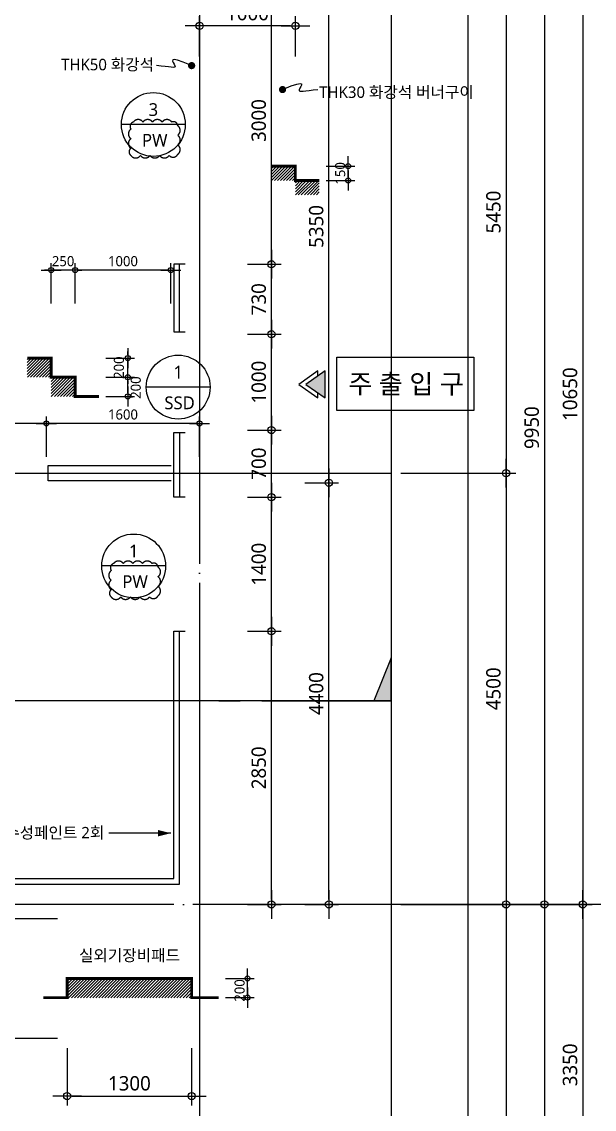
# Model space of a CAD drawing. Header units: millimetres. Extents: x 184384 to 428726, y 73696 to 101396.
# Drawn here: x 204480 to 210457, y 80074 to 91423 of the extents above; entities that cross this region are included whole.
import ezdxf
from ezdxf.enums import TextEntityAlignment as Align

# ---------------------------------------------------------------- set-up
doc = ezdxf.new("R2010")
doc.units = ezdxf.units.MM
doc.header["$LTSCALE"] = 100
doc.header["$MEASUREMENT"] = 0
doc.header["$PDSIZE"] = -10
doc.linetypes.add('ACAD_ISO03W100', pattern=[30, 12, -18])
doc.linetypes.add('CEN', pattern=[62, 60, -1, 0, -1])
doc.layers.get('0').update_dxf_attribs({"linetype": 'CONTINUOUS'})
doc.layers.get('DEFPOINTS').update_dxf_attribs({"color": 171, "linetype": 'CONTINUOUS'})
for name, color, linetype in [('BOX', 7, 'CONTINUOUS'), ('CEN(ST)', 1, 'CEN'), ('Center(AR)', 30, 'CEN'), ('INS', 251, 'CONTINUOUS'), ('LED', 7, 'CONTINUOUS'), ('NDIM', 7, 'CONTINUOUS'), ('SYM', 7, 'CONTINUOUS'), ('SYM(단차_HATCH)', 252, 'CONTINUOUS'), ('SYM(단차_LINE)', 2, 'CONTINUOUS'), ('TEXT(실명)', 3, 'CONTINUOUS'), ('TEXT-기입', 6, 'CONTINUOUS'), ('WALL-석고보드', 7, 'CONTINUOUS')]:
    doc.layers.add(name, color=color, linetype=linetype)
doc.layers.add('VE변경사항적용-20220616', color=10, linetype='CONTINUOUS', plot=False)
doc.styles.add('CGS', font='cgse', dxfattribs={"bigfont": 'cgs'})
doc.styles.add('나눔바른고딕', font='NanumBarunGothic.ttf')
doc.linetypes.add('BATTING', pattern='A,0.0001,-0.1,[134,ltypeshp.shx,S=0.1,R=0,X=-0.1,Y=0],-0.2,[134,ltypeshp.shx,S=0.1,R=180,X=0.1,Y=0],-0.1', length=0.4001)
doc.dimstyles.new('NDIM 1200', dxfattribs={"dimscale": 500, "dimtxt": 3, "dimasz": 1, "dimexe": 2, "dimexo": 2, "dimgap": 1, "dimtad": 1, "dimdec": 0, "dimdsep": 46, "dimtxsty": 'CGS', "dimblk": 'DOT0', "dimcen": 1, "dimdle": 8, "dimclrd": 2, "dimclre": 2, "dimclrt": 2, "dimadec": 0, "dimazin": 0, "dimtfac": 1, "dimtdec": 0, "dimtix": 1, "dimtmove": 2, "dimatfit": 3, "dimldrblk": 'DOT0', "dimfxl": 1, "dimtolj": 1, "dimtzin": 0, "dimlwd": -1, "dimlwe": -1, "dimarcsym": 0})

# ---------------------------------------------------------------- blocks, each defined once
blk = doc.blocks.new('A$C082266F1')
at = {"layer": 'SYM', "ltscale": 1000}
h = blk.add_hatch(color=256, dxfattribs=at)
h.dxf.hatch_style = 1
h.paths.add_polyline_path([(413, 420), (113, 210), (413, 0)])
blk.add_line((413, 0), (413, 420), dxfattribs=at)
blk.add_lwpolyline([(300, 341), (300, 420), (0, 210), (300, 0), (300, 79)], dxfattribs=at)
blk.add_lwpolyline([(413, 420), (113, 210), (413, 0)], close=True, dxfattribs=at)
blk = doc.blocks.new('DOT0')
blk.add_line((-3, 0), (3, 0))
at = {"color": 6}
blk.add_circle((0, 0), 0.75, dxfattribs=at)
blk = doc.blocks.new('*D31')
at = {"layer": 'DEFPOINTS', "color": 0, "ltscale": 0.4, "transparency": 16777216}
for p in [(207587, 89916), (207887, 89916), (207587, 89766)]:
    blk.add_point(p, dxfattribs=at)
at = {"layer": 'NDIM', "ltscale": 0.4, "transparency": 16777216}
for p, q in [((207657, 89916), (207957, 89916)), ((207887, 89801), (207887, 89881)), ((207657, 89766), (207957, 89766))]:
    blk.add_line(p, q, dxfattribs=at)
at = {"layer": 'NDIM', "ltscale": 0.4, "transparency": 16777216, "xscale": 35, "yscale": 35, "zscale": 35}
for p, rotation in [((207887, 89916), 90), ((207887, 89766), 270)]:
    blk.add_blockref('DOT0', p, dxfattribs=dict(at, rotation=rotation))
at = {"layer": 'NDIM', "ltscale": 0.4, "transparency": 16777216, "insert": (207805, 89841), "char_height": 105, "attachment_point": 5, "rotation": 90, "style": '나눔바른고딕'}
blk.add_mtext('\\A1;150', dxfattribs=at)
blk = doc.blocks.new('*D34')
at = {"layer": 'DEFPOINTS', "color": 0, "ltscale": 0.4, "transparency": 16777216}
for p in [(205287, 87713), (205587, 87713), (205287, 87513)]:
    blk.add_point(p, dxfattribs=at)
at = {"layer": 'NDIM', "ltscale": 0.4, "transparency": 16777216}
for p, q in [((205357, 87713), (205657, 87713)), ((205587, 87548), (205587, 87678)), ((205357, 87513), (205657, 87513))]:
    blk.add_line(p, q, dxfattribs=at)
at = {"layer": 'NDIM', "ltscale": 0.4, "transparency": 16777216, "xscale": 35, "yscale": 35, "zscale": 35}
for p, rotation in [((205587, 87713), 90), ((205587, 87513), 270)]:
    blk.add_blockref('DOT0', p, dxfattribs=dict(at, rotation=rotation))
at = {"layer": 'NDIM', "ltscale": 0.4, "transparency": 16777216, "insert": (205671, 87605), "char_height": 105, "attachment_point": 5, "rotation": 90, "style": '나눔바른고딕'}
blk.add_mtext('\\A1;200', dxfattribs=at)
blk = doc.blocks.new('*D35')
at = {"layer": 'DEFPOINTS', "color": 0, "ltscale": 0.4, "transparency": 16777216}
for p in [(205287, 87913), (205587, 87913), (205287, 87713)]:
    blk.add_point(p, dxfattribs=at)
at = {"layer": 'NDIM', "ltscale": 0.4, "transparency": 16777216}
for p, q in [((205587, 87948), (205587, 87983)), ((205357, 87913), (205657, 87913)), ((205587, 87713), (205587, 87913)), ((205357, 87713), (205657, 87713)), ((205587, 87678), (205587, 87643))]:
    blk.add_line(p, q, dxfattribs=at)
at = {"layer": 'NDIM', "ltscale": 0.4, "transparency": 16777216, "xscale": 35, "yscale": 35, "zscale": 35}
for p, rotation in [((205587, 87913), 270), ((205587, 87713), 90)]:
    blk.add_blockref('DOT0', p, dxfattribs=dict(at, rotation=rotation))
at = {"layer": 'NDIM', "ltscale": 0.4, "transparency": 16777216, "insert": (205495, 87813), "char_height": 105, "attachment_point": 5, "rotation": 90, "style": '나눔바른고딕'}
blk.add_mtext('\\A1;200', dxfattribs=at)
blk = doc.blocks.new('*D41')
at = {"layer": 'DEFPOINTS', "color": 0, "ltscale": 0.4, "transparency": 16777216}
for p in [(206737, 91892), (207087, 91892), (206737, 88892)]:
    blk.add_point(p, dxfattribs=at)
at = {"layer": 'NDIM', "ltscale": 0.4, "transparency": 16777216}
for p, q in [((206837, 91892), (207187, 91892)), ((207087, 88942), (207087, 91842)), ((206837, 88892), (207187, 88892))]:
    blk.add_line(p, q, dxfattribs=at)
at = {"layer": 'NDIM', "ltscale": 0.4, "transparency": 16777216, "xscale": 50, "yscale": 50, "zscale": 50}
for p, rotation in [((207087, 91892), 90), ((207087, 88892), 270)]:
    blk.add_blockref('DOT0', p, dxfattribs=dict(at, rotation=rotation))
at = {"layer": 'NDIM', "ltscale": 0.4, "transparency": 16777216, "insert": (206955, 90392), "char_height": 150, "attachment_point": 5, "rotation": 90, "style": '나눔바른고딕'}
blk.add_mtext('\\A1;3000', dxfattribs=at)
blk = doc.blocks.new('*D42')
at = {"layer": 'DEFPOINTS', "color": 0, "ltscale": 0.4, "transparency": 16777216}
for p in [(206737, 88892), (207087, 88892), (206737, 88162)]:
    blk.add_point(p, dxfattribs=at)
at = {"layer": 'NDIM', "ltscale": 0.4, "transparency": 16777216}
for p, q in [((206837, 88892), (207187, 88892)), ((207087, 88212), (207087, 88842)), ((206837, 88162), (207187, 88162))]:
    blk.add_line(p, q, dxfattribs=at)
at = {"layer": 'NDIM', "ltscale": 0.4, "transparency": 16777216, "xscale": 50, "yscale": 50, "zscale": 50}
for p, rotation in [((207087, 88892), 90), ((207087, 88162), 270)]:
    blk.add_blockref('DOT0', p, dxfattribs=dict(at, rotation=rotation))
at = {"layer": 'NDIM', "ltscale": 0.4, "transparency": 16777216, "insert": (206955, 88527), "char_height": 150, "attachment_point": 5, "rotation": 90, "style": '나눔바른고딕'}
blk.add_mtext('\\A1;730', dxfattribs=at)
blk = doc.blocks.new('*D43')
at = {"layer": 'DEFPOINTS', "color": 0, "ltscale": 0.4, "transparency": 16777216}
for p in [(206737, 87162), (207087, 87162), (206737, 86462)]:
    blk.add_point(p, dxfattribs=at)
at = {"layer": 'NDIM', "ltscale": 0.4, "transparency": 16777216}
for p, q in [((206837, 87162), (207187, 87162)), ((207087, 86512), (207087, 87112)), ((206837, 86462), (207187, 86462))]:
    blk.add_line(p, q, dxfattribs=at)
at = {"layer": 'NDIM', "ltscale": 0.4, "transparency": 16777216, "xscale": 50, "yscale": 50, "zscale": 50}
for p, rotation in [((207087, 87162), 90), ((207087, 86462), 270)]:
    blk.add_blockref('DOT0', p, dxfattribs=dict(at, rotation=rotation))
at = {"layer": 'NDIM', "ltscale": 0.4, "transparency": 16777216, "insert": (206955, 86812), "char_height": 150, "attachment_point": 5, "rotation": 90, "style": '나눔바른고딕'}
blk.add_mtext('\\A1;700', dxfattribs=at)
blk = doc.blocks.new('*D44')
at = {"layer": 'DEFPOINTS', "color": 0, "ltscale": 0.4, "transparency": 16777216}
for p in [(206737, 86462), (207087, 86462), (206737, 85062)]:
    blk.add_point(p, dxfattribs=at)
at = {"layer": 'NDIM', "ltscale": 0.4, "transparency": 16777216}
for p, q in [((206837, 86462), (207187, 86462)), ((207087, 85112), (207087, 86412)), ((206837, 85062), (207187, 85062))]:
    blk.add_line(p, q, dxfattribs=at)
at = {"layer": 'NDIM', "ltscale": 0.4, "transparency": 16777216, "xscale": 50, "yscale": 50, "zscale": 50}
for p, rotation in [((207087, 86462), 90), ((207087, 85062), 270)]:
    blk.add_blockref('DOT0', p, dxfattribs=dict(at, rotation=rotation))
at = {"layer": 'NDIM', "ltscale": 0.4, "transparency": 16777216, "insert": (206955, 85762), "char_height": 150, "attachment_point": 5, "rotation": 90, "style": '나눔바른고딕'}
blk.add_mtext('\\A1;1400', dxfattribs=at)
blk = doc.blocks.new('*D45')
at = {"layer": 'DEFPOINTS', "color": 0, "ltscale": 0.4, "transparency": 16777216}
for p in [(206737, 85062), (207087, 85062), (206737, 82212)]:
    blk.add_point(p, dxfattribs=at)
at = {"layer": 'NDIM', "ltscale": 0.4, "transparency": 16777216}
for p, q in [((206837, 85062), (207187, 85062)), ((207087, 82262), (207087, 85012)), ((206837, 82212), (207187, 82212))]:
    blk.add_line(p, q, dxfattribs=at)
at = {"layer": 'NDIM', "ltscale": 0.4, "transparency": 16777216, "xscale": 50, "yscale": 50, "zscale": 50}
for p, rotation in [((207087, 85062), 90), ((207087, 82212), 270)]:
    blk.add_blockref('DOT0', p, dxfattribs=dict(at, rotation=rotation))
at = {"layer": 'NDIM', "ltscale": 0.4, "transparency": 16777216, "insert": (206955, 83637), "char_height": 150, "attachment_point": 5, "rotation": 90, "style": '나눔바른고딕'}
blk.add_mtext('\\A1;2850', dxfattribs=at)
blk = doc.blocks.new('*D46')
at = {"layer": 'DEFPOINTS', "color": 0, "ltscale": 0.4, "transparency": 16777216}
for p in [(204954, 80812), (206254, 80812), (206254, 80212)]:
    blk.add_point(p, dxfattribs=at)
at = {"layer": 'NDIM', "ltscale": 0.4, "transparency": 16777216}
for p, q in [((204954, 80712), (204954, 80112)), ((206254, 80712), (206254, 80112)), ((205004, 80212), (206204, 80212))]:
    blk.add_line(p, q, dxfattribs=at)
at = {"layer": 'NDIM', "ltscale": 0.4, "transparency": 16777216, "xscale": 50, "yscale": 50, "zscale": 50, "rotation": 180}
blk.add_blockref('DOT0', (204954, 80212), dxfattribs=at)
at = {"layer": 'NDIM', "ltscale": 0.4, "transparency": 16777216, "xscale": 50, "yscale": 50, "zscale": 50}
blk.add_blockref('DOT0', (206254, 80212), dxfattribs=at)
at = {"layer": 'NDIM', "ltscale": 0.4, "transparency": 16777216, "insert": (205604, 80344), "char_height": 150, "attachment_point": 5, "style": '나눔바른고딕'}
blk.add_mtext('\\A1;1300', dxfattribs=at)
blk = doc.blocks.new('*D47')
at = {"layer": 'DEFPOINTS', "color": 0, "ltscale": 0.4, "transparency": 16777216}
for p in [(204954, 82062), (204354, 80812), (204954, 80812)]:
    blk.add_point(p, dxfattribs=at)
at = {"layer": 'NDIM', "ltscale": 0.4, "transparency": 16777216}
for p, q in [((204854, 82062), (204254, 82062)), ((204354, 82012), (204354, 80862)), ((204854, 80812), (204254, 80812))]:
    blk.add_line(p, q, dxfattribs=at)
at = {"layer": 'NDIM', "ltscale": 0.4, "transparency": 16777216, "xscale": 50, "yscale": 50, "zscale": 50}
for p, rotation in [((204354, 82062), 90), ((204354, 80812), 270)]:
    blk.add_blockref('DOT0', p, dxfattribs=dict(at, rotation=rotation))
at = {"layer": 'NDIM', "ltscale": 0.4, "transparency": 16777216, "insert": (204223, 81437), "char_height": 150, "attachment_point": 5, "rotation": 90, "style": '나눔바른고딕'}
blk.add_mtext('\\A1;1250', dxfattribs=at)
blk = doc.blocks.new('*D54')
at = {"layer": 'DEFPOINTS', "color": 0, "ltscale": 0.4, "transparency": 16777216}
for p in [(205037, 88832), (205037, 88412), (206037, 88412)]:
    blk.add_point(p, dxfattribs=at)
at = {"layer": 'NDIM', "ltscale": 0.4, "transparency": 16777216}
for p, q in [((205037, 88482), (205037, 88902)), ((206037, 88482), (206037, 88902)), ((206002, 88832), (205072, 88832))]:
    blk.add_line(p, q, dxfattribs=at)
at = {"layer": 'NDIM', "ltscale": 0.4, "transparency": 16777216, "xscale": 35, "yscale": 35, "zscale": 35, "rotation": 180}
blk.add_blockref('DOT0', (205037, 88832), dxfattribs=at)
at = {"layer": 'NDIM', "ltscale": 0.4, "transparency": 16777216, "xscale": 35, "yscale": 35, "zscale": 35}
blk.add_blockref('DOT0', (206037, 88832), dxfattribs=at)
at = {"layer": 'NDIM', "ltscale": 0.4, "transparency": 16777216, "insert": (205537, 88924), "char_height": 105, "attachment_point": 5, "style": '나눔바른고딕'}
blk.add_mtext('\\A1;1000', dxfattribs=at)
blk = doc.blocks.new('*D55')
at = {"layer": 'DEFPOINTS', "color": 0, "ltscale": 0.4, "transparency": 16777216}
for p in [(204787, 88832), (204787, 88412), (205037, 88412)]:
    blk.add_point(p, dxfattribs=at)
at = {"layer": 'NDIM', "ltscale": 0.4, "transparency": 16777216}
for p, q in [((204787, 88482), (204787, 88902)), ((205037, 88482), (205037, 88902)), ((204752, 88832), (204717, 88832)), ((205037, 88832), (204787, 88832)), ((205072, 88832), (205107, 88832))]:
    blk.add_line(p, q, dxfattribs=at)
at = {"layer": 'NDIM', "ltscale": 0.4, "transparency": 16777216, "xscale": 35, "yscale": 35, "zscale": 35}
blk.add_blockref('DOT0', (204787, 88832), dxfattribs=at)
at = {"layer": 'NDIM', "ltscale": 0.4, "transparency": 16777216, "xscale": 35, "yscale": 35, "zscale": 35, "rotation": 180}
blk.add_blockref('DOT0', (205037, 88832), dxfattribs=at)
at = {"layer": 'NDIM', "ltscale": 0.4, "transparency": 16777216, "insert": (204912, 88924), "char_height": 105, "attachment_point": 5, "style": '나눔바른고딕'}
blk.add_mtext('\\A1;250', dxfattribs=at)
blk = doc.blocks.new('*D56')
at = {"layer": 'DEFPOINTS', "color": 0, "ltscale": 0.4, "transparency": 16777216}
for p in [(204737, 87232), (204737, 86812), (206337, 86812)]:
    blk.add_point(p, dxfattribs=at)
at = {"layer": 'NDIM', "ltscale": 0.4, "transparency": 16777216}
for p, q in [((204737, 86882), (204737, 87302)), ((206337, 86882), (206337, 87302)), ((206302, 87232), (204772, 87232))]:
    blk.add_line(p, q, dxfattribs=at)
at = {"layer": 'NDIM', "ltscale": 0.4, "transparency": 16777216, "xscale": 35, "yscale": 35, "zscale": 35, "rotation": 180}
blk.add_blockref('DOT0', (204737, 87232), dxfattribs=at)
at = {"layer": 'NDIM', "ltscale": 0.4, "transparency": 16777216, "xscale": 35, "yscale": 35, "zscale": 35}
blk.add_blockref('DOT0', (206337, 87232), dxfattribs=at)
at = {"layer": 'NDIM', "ltscale": 0.4, "transparency": 16777216, "insert": (205537, 87324), "char_height": 105, "attachment_point": 5, "style": '나눔바른고딕'}
blk.add_mtext('\\A1;1600', dxfattribs=at)
blk = doc.blocks.new('*D57')
at = {"layer": 'DEFPOINTS', "color": 0, "ltscale": 0.4, "transparency": 16777216}
for p in [(203637, 87232), (203637, 86812), (204737, 86812)]:
    blk.add_point(p, dxfattribs=at)
at = {"layer": 'NDIM', "ltscale": 0.4, "transparency": 16777216}
for p, q in [((203637, 86882), (203637, 87302)), ((204737, 86882), (204737, 87302)), ((204702, 87232), (203672, 87232))]:
    blk.add_line(p, q, dxfattribs=at)
at = {"layer": 'NDIM', "ltscale": 0.4, "transparency": 16777216, "xscale": 35, "yscale": 35, "zscale": 35, "rotation": 180}
blk.add_blockref('DOT0', (203637, 87232), dxfattribs=at)
at = {"layer": 'NDIM', "ltscale": 0.4, "transparency": 16777216, "xscale": 35, "yscale": 35, "zscale": 35}
blk.add_blockref('DOT0', (204737, 87232), dxfattribs=at)
at = {"layer": 'NDIM', "ltscale": 0.4, "transparency": 16777216, "insert": (204187, 87324), "char_height": 105, "attachment_point": 5, "style": '나눔바른고딕'}
blk.add_mtext('\\A1;1100', dxfattribs=at)
blk = doc.blocks.new('A$C1AFB1B41')
at = {"layer": 'SYM'}
blk.add_hatch(color=256, dxfattribs=at).paths.add_polyline_path([(2000, 500), (1800, 0), (2000, 0)])
for p, q in [((2000, 500), (1800, 0)), ((2000, 0), (2000, 500)), ((0, 0), (250, 0)), ((500, 0), (2000, 0))]:
    blk.add_line(p, q, dxfattribs=at)
blk = doc.blocks.new('*D253')
at = {"layer": 'DEFPOINTS', "color": 0, "ltscale": 0.4, "transparency": 16777216}
for p in [(208337, 92162), (208337, 82212), (209937, 82212)]:
    blk.add_point(p, dxfattribs=at)
at = {"layer": 'NDIM', "ltscale": 0.4, "transparency": 16777216}
for p, q in [((208437, 92162), (210037, 92162)), ((209937, 92112), (209937, 82262)), ((208437, 82212), (210037, 82212))]:
    blk.add_line(p, q, dxfattribs=at)
at = {"layer": 'NDIM', "ltscale": 0.4, "transparency": 16777216, "xscale": 50, "yscale": 50, "zscale": 50}
for p, rotation in [((209937, 92162), 90), ((209937, 82212), 270)]:
    blk.add_blockref('DOT0', p, dxfattribs=dict(at, rotation=rotation))
at = {"layer": 'NDIM', "ltscale": 0.4, "transparency": 16777216, "insert": (209805, 87187), "char_height": 150, "attachment_point": 5, "rotation": 90, "style": '나눔바른고딕'}
blk.add_mtext('\\A1;9950', dxfattribs=at)
blk = doc.blocks.new('*D255')
at = {"layer": 'DEFPOINTS', "color": 0, "ltscale": 0.4, "transparency": 16777216}
for p in [(208337, 92862), (208337, 82212), (210337, 82212)]:
    blk.add_point(p, dxfattribs=at)
at = {"layer": 'NDIM', "ltscale": 0.4, "transparency": 16777216}
for p, q in [((208437, 92862), (210437, 92862)), ((210337, 92812), (210337, 82262)), ((208437, 82212), (210437, 82212))]:
    blk.add_line(p, q, dxfattribs=at)
at = {"layer": 'NDIM', "ltscale": 0.4, "transparency": 16777216, "xscale": 50, "yscale": 50, "zscale": 50}
for p, rotation in [((210337, 92862), 90), ((210337, 82212), 270)]:
    blk.add_blockref('DOT0', p, dxfattribs=dict(at, rotation=rotation))
at = {"layer": 'NDIM', "ltscale": 0.4, "transparency": 16777216, "insert": (210205, 87537), "char_height": 150, "attachment_point": 5, "rotation": 90, "style": '나눔바른고딕'}
blk.add_mtext('\\A1;10650', dxfattribs=at)
blk = doc.blocks.new('*D256')
at = {"layer": 'DEFPOINTS', "color": 0, "ltscale": 0.4, "transparency": 16777216}
for p in [(208337, 92162), (208337, 86712), (209537, 86712)]:
    blk.add_point(p, dxfattribs=at)
at = {"layer": 'NDIM', "ltscale": 0.4, "transparency": 16777216}
for p, q in [((208437, 92162), (209637, 92162)), ((209537, 92112), (209537, 86762)), ((208437, 86712), (209637, 86712))]:
    blk.add_line(p, q, dxfattribs=at)
at = {"layer": 'NDIM', "ltscale": 0.4, "transparency": 16777216, "xscale": 50, "yscale": 50, "zscale": 50}
for p, rotation in [((209537, 92162), 90), ((209537, 86712), 270)]:
    blk.add_blockref('DOT0', p, dxfattribs=dict(at, rotation=rotation))
at = {"layer": 'NDIM', "ltscale": 0.4, "transparency": 16777216, "insert": (209405, 89437), "char_height": 150, "attachment_point": 5, "rotation": 90, "style": '나눔바른고딕'}
blk.add_mtext('\\A1;5450', dxfattribs=at)
blk = doc.blocks.new('*D257')
at = {"layer": 'DEFPOINTS', "color": 0, "ltscale": 0.4, "transparency": 16777216}
for p in [(208337, 86712), (208337, 82212), (209537, 82212)]:
    blk.add_point(p, dxfattribs=at)
at = {"layer": 'NDIM', "ltscale": 0.4, "transparency": 16777216}
for p, q in [((208437, 86712), (209637, 86712)), ((209537, 86662), (209537, 82262)), ((208437, 82212), (209637, 82212))]:
    blk.add_line(p, q, dxfattribs=at)
at = {"layer": 'NDIM', "ltscale": 0.4, "transparency": 16777216, "xscale": 50, "yscale": 50, "zscale": 50}
for p, rotation in [((209537, 86712), 90), ((209537, 82212), 270)]:
    blk.add_blockref('DOT0', p, dxfattribs=dict(at, rotation=rotation))
at = {"layer": 'NDIM', "ltscale": 0.4, "transparency": 16777216, "insert": (209405, 84462), "char_height": 150, "attachment_point": 5, "rotation": 90, "style": '나눔바른고딕'}
blk.add_mtext('\\A1;4500', dxfattribs=at)
blk = doc.blocks.new('*D258')
at = {"layer": 'DEFPOINTS', "color": 0, "ltscale": 0.4, "transparency": 16777216}
for p in [(206737, 88162), (207087, 88162), (206737, 87162)]:
    blk.add_point(p, dxfattribs=at)
at = {"layer": 'NDIM', "ltscale": 0.4, "transparency": 16777216}
for p, q in [((206837, 88162), (207187, 88162)), ((207087, 87212), (207087, 88112)), ((206837, 87162), (207187, 87162))]:
    blk.add_line(p, q, dxfattribs=at)
at = {"layer": 'NDIM', "ltscale": 0.4, "transparency": 16777216, "xscale": 50, "yscale": 50, "zscale": 50}
for p, rotation in [((207087, 88162), 90), ((207087, 87162), 270)]:
    blk.add_blockref('DOT0', p, dxfattribs=dict(at, rotation=rotation))
at = {"layer": 'NDIM', "ltscale": 0.4, "transparency": 16777216, "insert": (206955, 87662), "char_height": 150, "attachment_point": 5, "rotation": 90, "style": '나눔바른고딕'}
blk.add_mtext('\\A1;1000', dxfattribs=at)
blk = doc.blocks.new('*D278')
at = {"layer": 'DEFPOINTS', "color": 0, "ltscale": 0.4, "transparency": 16777216}
for p in [(206537, 81439), (206837, 81439), (206537, 81239)]:
    blk.add_point(p, dxfattribs=at)
at = {"layer": 'NDIM', "ltscale": 0.4, "transparency": 16777216}
for p, q in [((206607, 81439), (206907, 81439)), ((206837, 81274), (206837, 81404)), ((206607, 81239), (206907, 81239))]:
    blk.add_line(p, q, dxfattribs=at)
at = {"layer": 'NDIM', "ltscale": 0.4, "transparency": 16777216, "xscale": 35, "yscale": 35, "zscale": 35}
for p, rotation in [((206837, 81439), 90), ((206837, 81239), 270)]:
    blk.add_blockref('DOT0', p, dxfattribs=dict(at, rotation=rotation))
at = {"layer": 'NDIM', "ltscale": 0.4, "transparency": 16777216, "insert": (206755, 81314), "char_height": 105, "attachment_point": 5, "rotation": 90, "style": '나눔바른고딕'}
blk.add_mtext('\\A1;200', dxfattribs=at)
blk = doc.blocks.new('*D291')
at = {"layer": 'DEFPOINTS', "color": 0, "ltscale": 0.4, "transparency": 16777216}
for p in [(208337, 82212), (208337, 78862), (210337, 78862)]:
    blk.add_point(p, dxfattribs=at)
at = {"layer": 'NDIM', "ltscale": 0.4, "transparency": 16777216}
for p, q in [((208437, 82212), (210437, 82212)), ((210337, 82162), (210337, 78912)), ((208437, 78862), (210437, 78862))]:
    blk.add_line(p, q, dxfattribs=at)
at = {"layer": 'NDIM', "ltscale": 0.4, "transparency": 16777216, "xscale": 50, "yscale": 50, "zscale": 50}
for p, rotation in [((210337, 82212), 90), ((210337, 78862), 270)]:
    blk.add_blockref('DOT0', p, dxfattribs=dict(at, rotation=rotation))
at = {"layer": 'NDIM', "ltscale": 0.4, "transparency": 16777216, "insert": (210205, 80537), "char_height": 150, "attachment_point": 5, "rotation": 90, "style": '나눔바른고딕'}
blk.add_mtext('\\A1;3350', dxfattribs=at)
blk = doc.blocks.new('*D430')
at = {"layer": 'DEFPOINTS', "color": 0, "ltscale": 0.4, "transparency": 16777216}
for p in [(207337, 91962), (207687, 91962), (207337, 86612)]:
    blk.add_point(p, dxfattribs=at)
at = {"layer": 'NDIM', "ltscale": 0.4, "transparency": 16777216}
for p, q in [((207437, 91962), (207787, 91962)), ((207687, 86662), (207687, 91912)), ((207437, 86612), (207787, 86612))]:
    blk.add_line(p, q, dxfattribs=at)
at = {"layer": 'NDIM', "ltscale": 0.4, "transparency": 16777216, "xscale": 50, "yscale": 50, "zscale": 50}
for p, rotation in [((207687, 91962), 90), ((207687, 86612), 270)]:
    blk.add_blockref('DOT0', p, dxfattribs=dict(at, rotation=rotation))
at = {"layer": 'NDIM', "ltscale": 0.4, "transparency": 16777216, "insert": (207555, 89287), "char_height": 150, "attachment_point": 5, "rotation": 90, "style": '나눔바른고딕'}
blk.add_mtext('\\A1;5350', dxfattribs=at)
blk = doc.blocks.new('*D431')
at = {"layer": 'DEFPOINTS', "color": 0, "ltscale": 0.4, "transparency": 16777216}
for p in [(207337, 86612), (207687, 86612), (207337, 82212)]:
    blk.add_point(p, dxfattribs=at)
at = {"layer": 'NDIM', "ltscale": 0.4, "transparency": 16777216}
for p, q in [((207437, 86612), (207787, 86612)), ((207687, 82262), (207687, 86562)), ((207437, 82212), (207787, 82212))]:
    blk.add_line(p, q, dxfattribs=at)
at = {"layer": 'NDIM', "ltscale": 0.4, "transparency": 16777216, "xscale": 50, "yscale": 50, "zscale": 50}
for p, rotation in [((207687, 86612), 90), ((207687, 82212), 270)]:
    blk.add_blockref('DOT0', p, dxfattribs=dict(at, rotation=rotation))
at = {"layer": 'NDIM', "ltscale": 0.4, "transparency": 16777216, "insert": (207555, 84412), "char_height": 150, "attachment_point": 5, "rotation": 90, "style": '나눔바른고딕'}
blk.add_mtext('\\A1;4400', dxfattribs=at)
blk = doc.blocks.new('*D432')
at = {"layer": 'DEFPOINTS', "color": 0, "ltscale": 0.4, "transparency": 16777216}
for p in [(206337, 91380), (206337, 90960), (207337, 90960)]:
    blk.add_point(p, dxfattribs=at)
at = {"layer": 'NDIM', "ltscale": 0.4, "transparency": 16777216}
for p, q in [((206337, 91060), (206337, 91480)), ((207337, 91060), (207337, 91480)), ((207287, 91380), (206387, 91380))]:
    blk.add_line(p, q, dxfattribs=at)
at = {"layer": 'NDIM', "ltscale": 0.4, "transparency": 16777216, "xscale": 50, "yscale": 50, "zscale": 50, "rotation": 180}
blk.add_blockref('DOT0', (206337, 91380), dxfattribs=at)
at = {"layer": 'NDIM', "ltscale": 0.4, "transparency": 16777216, "xscale": 50, "yscale": 50, "zscale": 50}
blk.add_blockref('DOT0', (207337, 91380), dxfattribs=at)
at = {"layer": 'NDIM', "ltscale": 0.4, "transparency": 16777216, "insert": (206837, 91512), "char_height": 150, "attachment_point": 5, "style": '나눔바른고딕'}
blk.add_mtext('\\A1;1000', dxfattribs=at)

msp = doc.modelspace()

# ---------------------------------------------------------------- hatches: boundary and pattern name
at = {"layer": 'SYM(단차_HATCH)'}
h = msp.add_hatch(dxfattribs=at)
h.set_pattern_fill('ANSI31', color=251, scale=7, angle=180, style=0)
h.set_pattern_definition([(225, (-2674667.604, 92645.77), (15.71544821, -15.71544821), [])])
h.paths.add_polyline_path([(207086.9, 89766.2), (207336.9, 89766.2), (207336.9, 89916.2), (207086.9, 89916.2)])
h = msp.add_hatch(dxfattribs=at)
h.set_pattern_fill('ANSI31', color=251, scale=7, angle=180, style=0)
h.set_pattern_definition([(225, (-2674417.604, 92495.77), (15.71544821, -15.71544821), [])])
h.paths.add_polyline_path([(207336.9, 89616.2), (207586.9, 89616.2), (207586.9, 89766.2), (207336.9, 89766.2)])
h = msp.add_hatch(dxfattribs=at)
h.set_pattern_fill('ANSI31', color=251, scale=7, angle=180, style=0)
h.set_pattern_definition([(225, (-2677217.604, 90652.747), (15.71544821, -15.71544821), [])])
h.paths.add_polyline_path([(204536.9, 87713.2), (204786.9, 87713.2), (204786.9, 87913.2), (204536.9, 87913.2)])
h = msp.add_hatch(dxfattribs=at)
h.set_pattern_fill('ANSI31', color=251, scale=7, angle=180, style=0)
h.set_pattern_definition([(225, (-2676967.604, 90452.747), (15.71544821, -15.71544821), [])])
h.paths.add_polyline_path([(204786.9, 87513.2), (205036.9, 87513.2), (205036.9, 87713.2), (204786.9, 87713.2)])
h = msp.add_hatch(dxfattribs=at)
h.set_pattern_fill('ANSI31', color=251, scale=7, angle=180, style=0)
h.set_pattern_definition([(225, (-2675750.136, 84178.09), (15.71544821, -15.71544821), [])])
h.paths.add_polyline_path([(204954.3, 81238.6), (206254.3, 81238.6), (206254.3, 81438.6), (204954.3, 81438.6)])

# ---------------------------------------------------------------- linework, layer by layer
at = {"layer": 'BOX'}
for p, q in [((206187.8, 90350.8), (205521.2, 90350.8)), ((206447, 87610.3), (205780.4, 87610.3)), ((205982.5, 85744), (205315.8, 85744))]:
    msp.add_line(p, q, dxfattribs=at)
for centre in [(205854.5, 90350.8), (206113.7, 87610.3), (205649.2, 85744)]:
    msp.add_circle(centre, 333.3, dxfattribs=at)
at = {"layer": 'CEN(ST)'}
for points in [[(206336.9, 97967.5), (206336.9, 76895.8)], [(218468.1, 82212), (187133.9, 82212)]]:
    msp.add_lwpolyline(points, dxfattribs=at)
at = {"layer": 'Center(AR)', "ltscale": 1000}
msp.add_line((197236.9, 86712), (208336.9, 86712), dxfattribs=at)
at = {"layer": 'DEFPOINTS', "ltscale": 1000}
for points in [[(185533.9, 95762), (209936.9, 95762), (209936.9, 75295.8), (185533.9, 75295.8)], [(185933.9, 95362), (209536.9, 95362), (209536.9, 75695.8), (185933.9, 75695.8)], [(186333.9, 94962), (209136.9, 94962), (209136.9, 76095.8), (186333.9, 76095.8)], [(187133.9, 94162), (208336.9, 94162), (208336.9, 76895.8), (187133.9, 76895.8)]]:
    msp.add_lwpolyline(points, close=True, dxfattribs=at)
at = {"layer": 'DEFPOINTS'}
msp.add_lwpolyline([(208336.9, 84335.9), (187583.9, 84335.9)], dxfattribs=at)
at = {"layer": 'INS', "linetype": 'BATTING', "ltscale": 1.45}
for p, q in [((206126.9, 88187), (206126.9, 88892)), ((206126.9, 87137), (206126.9, 86462))]:
    msp.add_line(p, q, dxfattribs=at)
msp.add_lwpolyline([(199886.9, 82422), (206126.9, 82422), (206126.9, 85062)], dxfattribs=at)
at = {"layer": 'LED'}
for points in [[(206254, 90965.3), (206164.7, 91002.5), (206105.6, 91022.6), (206071.1, 91028.7), (206055.9, 91024.2), (206054.6, 91012.3), (206061.8, 90996.1), (206072, 90979), (206080, 90964.1), (206081, 90954), (206074.6, 90948.5), (206060.7, 90946.8), (206039.6, 90948), (206011.5, 90951.4), (205976.4, 90955.9), (205934.7, 90960.8), (205886.5, 90965.3)], [(207202.8, 90715.5), (207292.1, 90752.7), (207351.2, 90772.8), (207385.7, 90778.9), (207400.9, 90774.4), (207402.2, 90762.5), (207395, 90746.3), (207384.7, 90729.1), (207376.8, 90714.2), (207375.7, 90704.1), (207382.2, 90698.7), (207396.1, 90697), (207417.2, 90698.2), (207445.3, 90701.5), (207480.3, 90706.1), (207522.1, 90711), (207570.3, 90715.5)]]:
    msp.add_lwpolyline(points, dxfattribs=at)
at = {"layer": 'LED', "const_width": 37.5}
for points in [[(206254, 90984, 1), (206254, 90946.5, 1)], [(207202.8, 90734.2, -1), (207202.8, 90696.7, -1)]]:
    msp.add_lwpolyline(points, format="xyb", close=True, dxfattribs=at)
at = {"layer": 'LED', "ltscale": 1000}
msp.add_lwpolyline([(206036.9, 82955.1), (205391, 82955.1)], dxfattribs=at)
at = {"layer": 'LED'}
msp.add_solid([(206036.9, 82955.1), (205903.5, 82988.4), (205903.5, 82921.8)], dxfattribs=at)
at = {"layer": 'SYM'}
msp.add_lwpolyline([(209198.4, 87365.7), (207771, 87365.7), (207771, 87921.7), (209198.4, 87921.7)], close=True, dxfattribs=at)
at = {"layer": 'SYM(단차_LINE)', "const_width": 30}
for points in [[(207586.9, 89766.2), (207336.9, 89766.2), (207336.9, 89916.2), (207086.9, 89916.2)], [(205286.9, 87513.2), (205036.9, 87513.2), (205036.9, 87713.2), (204786.9, 87713.2), (204786.9, 87913.2), (204536.9, 87913.2)], [(206536.9, 81238.6), (206254.3, 81238.6), (206254.3, 81438.6), (204954.3, 81438.6), (204954.3, 81238.6), (204704.3, 81238.6)]]:
    msp.add_lwpolyline(points, dxfattribs=at)
at = {"layer": 'VE변경사항적용-20220616', "linetype": 'ACAD_ISO03W100'}
for points in [[(205619.7, 90027.9, 0.5205671), (205719.7, 90027.9, 0.5205671), (205819.7, 90027.9, 0.5205671), (205919.7, 90027.9, 0.5205671), (206019.7, 90027.9, 0.5205671), (206108.7, 90039, 0.5205671), (206108.7, 90139, 0.5205671), (206108.7, 90239, 0.5205671), (206108.7, 90339, 0.5205671), (206045.8, 90376.1, 0.5205671), (205945.8, 90376.1, 0.5205671), (205845.8, 90376.1, 0.5205671), (205745.8, 90376.1, 0.5205671), (205645.8, 90376.1, 0.5205671), (205619.7, 90302.2, 0.5205671), (205619.7, 90202.2, 0.5205671), (205619.7, 90102.2, 0.5205671)], [(205414.4, 85421.1, 0.5205671), (205514.4, 85421.1, 0.5205671), (205614.4, 85421.1, 0.5205671), (205714.4, 85421.1, 0.5205671), (205814.4, 85421.1, 0.5205671), (205903.3, 85432.2, 0.5205671), (205903.3, 85532.2, 0.5205671), (205903.3, 85632.2, 0.5205671), (205903.3, 85732.2, 0.5205671), (205840.5, 85769.3, 0.5205671), (205740.5, 85769.3, 0.5205671), (205640.5, 85769.3, 0.5205671), (205540.5, 85769.3, 0.5205671), (205440.5, 85769.3, 0.5205671), (205414.4, 85695.4, 0.5205671), (205414.4, 85595.4, 0.5205671), (205414.4, 85495.4, 0.5205671)]]:
    msp.add_lwpolyline(points, format="xyb", close=True, dxfattribs=at)
at = {"layer": 'WALL-석고보드', "color": 8, "ltscale": 1000}
for points in [[(206186.9, 88892), (206066.9, 88892), (206066.9, 88187), (206186.9, 88187)], [(206186.9, 86462), (206066.9, 86462), (206066.9, 87137), (206186.9, 87137)], [(206041.9, 86632), (204756.9, 86632), (204756.9, 86792), (206041.9, 86792)], [(199886.9, 82362), (199886.9, 82482), (206066.9, 82482), (206066.9, 85062), (206186.9, 85062)]]:
    msp.add_lwpolyline(points, dxfattribs=at)

# ---------------------------------------------------------------- block references
at = {"layer": 'SYM'}
for name, p, xscale, yscale, zscale in [('A$C082266F1', (207372, 87499), 0.6666666666666666, 0.6666666666666666, 0.6666666666666666), ('A$C1AFB1B41', (206536.9, 84335.9), 0.9000000000000001, 0.9000000000000001, 0.9000000000000001)]:
    msp.add_blockref(name, p, dxfattribs=dict(at, xscale=xscale, yscale=yscale, zscale=zscale))

# ---------------------------------------------------------------- texts
at = {"layer": 'TEXT(실명)', "style": '나눔바른고딕'}
msp.add_text('주 출 입 구', height=200, dxfattribs=at).set_placement((208492.8, 87646.7), align=Align.MIDDLE)
at = {"layer": 'TEXT-기입', "style": '나눔바른고딕'}
msp.add_text('THK50 화강석', height=120, rotation=360, dxfattribs=at).set_placement((205862, 90976.4), align=Align.MIDDLE_RIGHT)
for s, p in [('THK30 화강석 버너구이', (207585.8, 90688.3)), ('실외기장비패드', (205078.2, 81680.1))]:
    msp.add_text(s, height=120, dxfattribs=at).set_placement(p, align=Align.MIDDLE_LEFT)
for s, height, p in [('3', 133.3, (205854.5, 90506.4)), ('PW', 133.33, (205869.1, 90186.6)), ('1', 133.3, (206113.7, 87765.9)), ('SSD', 133.33, (206128.2, 87446.1)), ('1', 133.3, (205649.2, 85899.6)), ('PW', 133.33, (205663.7, 85579.8))]:
    msp.add_text(s, height=height, dxfattribs=at).set_placement(p, align=Align.MIDDLE_CENTER)
msp.add_text('석고보드 위 수성페인트 2회', height=120, dxfattribs=at).set_placement((205341.7, 82960.4), align=Align.MIDDLE_RIGHT)

# ---------------------------------------------------------------- dimensions: what is measured, and where the dimension line sits
at = {"layer": 'NDIM', "ltscale": 0.4}
for base, p1, p2, angle, override, picture, middle in [((210336.9, 82212), (208336.9, 92862), (208336.9, 82212), 270, {"dimscale": 50, "dimtxsty": '나눔바른고딕', "dimclrd": 256, "dimclre": 256, "dimclrt": 256}, '*D255', (210205.3, 87537)), ((209936.9, 82212), (208336.9, 92162), (208336.9, 82212), 270, {"dimscale": 50, "dimtxsty": '나눔바른고딕', "dimclrd": 256, "dimclre": 256, "dimclrt": 256}, '*D253', (209805.3, 87187)), ((209536.9, 86712), (208336.9, 92162), (208336.9, 86712), 270, {"dimscale": 50, "dimtxsty": '나눔바른고딕', "dimclrd": 256, "dimclre": 256, "dimclrt": 256}, '*D256', (209405.4, 89437)), ((207086.9, 91892.1), (206736.9, 88891.9), (206736.9, 91892.1), 90, {"dimscale": 50, "dimtxsty": '나눔바른고딕', "dimclrd": 256, "dimclre": 256, "dimclrt": 256}, '*D41', (206955.3, 90392)), ((207686.9, 91962), (207336.9, 86612), (207336.9, 91962), 90, {"dimscale": 50, "dimtxsty": '나눔바른고딕', "dimclrd": 256, "dimclre": 256, "dimclrt": 256}, '*D430', (207555.3, 89287)), ((206336.9, 91380.2), (207336.9, 90960.2), (206336.9, 90960.2), 180, {"dimscale": 50, "dimtxsty": '나눔바른고딕', "dimclrd": 256, "dimclre": 256, "dimclrt": 256}, '*D432', (206836.9, 91511.7)), ((204786.9, 88832), (205036.9, 88412), (204786.9, 88412), 180, {"dimscale": 35, "dimtxsty": '나눔바른고딕', "dimclrd": 256, "dimclre": 256, "dimclrt": 256}, '*D55', (204911.9, 88924)), ((205036.9, 88832), (206036.9, 88412), (205036.9, 88412), 180, {"dimscale": 35, "dimtxsty": '나눔바른고딕', "dimclrd": 256, "dimclre": 256, "dimclrt": 256}, '*D54', (205536.9, 88924)), ((207086.9, 88892), (206736.9, 88162), (206736.9, 88892), 90, {"dimscale": 50, "dimtxsty": '나눔바른고딕', "dimclrd": 256, "dimclre": 256, "dimclrt": 256}, '*D42', (206955.3, 88527)), ((207086.9, 88162), (206736.9, 87162), (206736.9, 88162), 90, {"dimscale": 50, "dimtxsty": '나눔바른고딕', "dimclrd": 256, "dimclre": 256, "dimclrt": 256}, '*D258', (206955.4, 87662)), ((205586.9, 87913.2), (205286.9, 87713.2), (205286.9, 87913.2), 90, {"dimscale": 35, "dimtxsty": '나눔바른고딕', "dimclrd": 256, "dimclre": 256, "dimclrt": 256}, '*D35', (205494.8, 87813.2)), ((203636.9, 87232), (204736.9, 86812), (203636.9, 86812), 180, {"dimscale": 35, "dimtxsty": '나눔바른고딕', "dimclrd": 256, "dimclre": 256, "dimclrt": 256}, '*D57', (204186.9, 87324)), ((204736.9, 87232), (206336.9, 86812), (204736.9, 86812), 180, {"dimscale": 35, "dimtxsty": '나눔바른고딕', "dimclrd": 256, "dimclre": 256, "dimclrt": 256}, '*D56', (205536.9, 87324)), ((207086.9, 87162), (206736.9, 86462), (206736.9, 87162), 90, {"dimscale": 50, "dimtxsty": '나눔바른고딕', "dimclrd": 256, "dimclre": 256, "dimclrt": 256}, '*D43', (206955.4, 86812)), ((209536.9, 82212), (208336.9, 86712), (208336.9, 82212), 270, {"dimscale": 50, "dimtxsty": '나눔바른고딕', "dimclrd": 256, "dimclre": 256, "dimclrt": 256}, '*D257', (209405.4, 84462)), ((207686.9, 86612), (207336.9, 82212), (207336.9, 86612), 90, {"dimscale": 50, "dimtxsty": '나눔바른고딕', "dimclrd": 256, "dimclre": 256, "dimclrt": 256}, '*D431', (207555.4, 84412)), ((207086.9, 86462), (206736.9, 85062), (206736.9, 86462), 90, {"dimscale": 50, "dimtxsty": '나눔바른고딕', "dimclrd": 256, "dimclre": 256, "dimclrt": 256}, '*D44', (206955.4, 85762)), ((207086.9, 85062), (206736.9, 82212), (206736.9, 85062), 90, {"dimscale": 50, "dimtxsty": '나눔바른고딕', "dimclrd": 256, "dimclre": 256, "dimclrt": 256}, '*D45', (206955.4, 83637)), ((210336.9, 78862), (208336.9, 82212), (208336.9, 78862), 270, {"dimscale": 50, "dimtxsty": '나눔바른고딕', "dimclrd": 256, "dimclre": 256, "dimclrt": 256}, '*D291', (210205.3, 80537)), ((204354.3, 80812), (204954.3, 82062), (204954.3, 80812), 270, {"dimscale": 50, "dimtxsty": '나눔바른고딕', "dimclrd": 256, "dimclre": 256, "dimclrt": 256}, '*D47', (204222.9, 81437))]:
    dim = msp.add_linear_dim(base=base, p1=p1, p2=p2, angle=angle, dimstyle='NDIM 1200', override=override, dxfattribs=at)
    dim.commit()
    dim.dimension.update_dxf_attribs({"geometry": picture, "text_midpoint": middle})
for base, p1, p2, picture, middle in [((207886.9, 89916.2), (207586.9, 89766.2), (207586.9, 89916.2), '*D31', (207805.2, 89841.2)), ((205586.9, 87713.2), (205286.9, 87513.2), (205286.9, 87713.2), '*D34', (205671.1, 87604.7)), ((206836.9, 81438.6), (206536.9, 81238.6), (206536.9, 81438.6), '*D278', (206755.2, 81313.6))]:
    dim = msp.add_linear_dim(base=base, p1=p1, p2=p2, angle=90, dimstyle='NDIM 1200', override={"dimscale": 35, "dimtxsty": '나눔바른고딕', "dimclrd": 256, "dimclre": 256, "dimclrt": 256}, dxfattribs=at)
    dim.commit()
    dim.dimension.update_dxf_attribs({"geometry": picture, "text_midpoint": middle, "dimtype": 160})
dim = msp.add_linear_dim(base=(206254.3, 80212), p1=(204954.3, 80812), p2=(206254.3, 80812), dimstyle='NDIM 1200', override={"dimscale": 50, "dimtxsty": '나눔바른고딕', "dimclrd": 256, "dimclre": 256, "dimclrt": 256}, dxfattribs=at)
dim.commit()
dim.dimension.update_dxf_attribs({"geometry": '*D46', "text_midpoint": (205604.3, 80343.5)})

doc.saveas('drawing.dxf')
